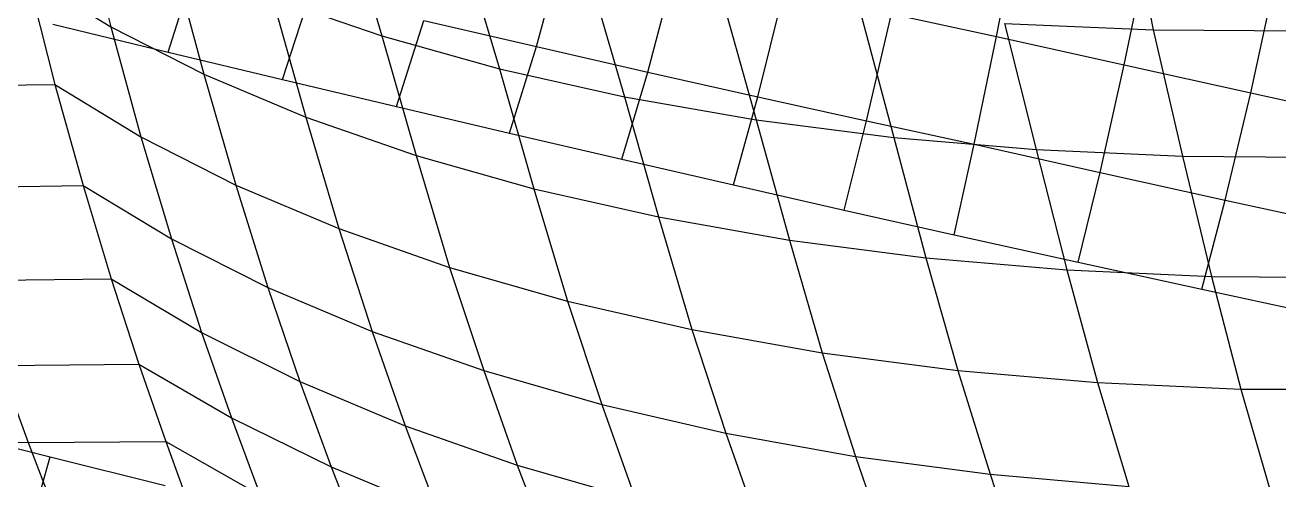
# Model space of a CAD drawing. Extents: x -429 to 429, y -1 to 209.
# Drawn here: x -303.47 to -287.5, y 34.91 to 40.71 of the extents above; entities that cross this region are included whole.
import ezdxf

# ---------------------------------------------------------------- set-up
doc = ezdxf.new("R2010")
doc.units = 0

msp = doc.modelspace()

# ---------------------------------------------------------------- linework, layer by layer
at = {"layer": 'default', "color": 5, "linetype": 'CONTINUOUS'}
for p, q in [((-289.446, 42.36, 63.362), (-289.101, 40.649, 64.081)), ((-302.756, 42.188, 75.248), (-302.377, 40.689, 75.89)), ((-299.398, 42.17, 69.977), (-298.925, 40.574, 70.758)), ((-297.903, 41.751, 68.651), (-297.427, 40.153, 69.46)), ((-301.598, 41.595, 73.661), (-301.192, 40.086, 74.339)), ((-296.303, 41.395, 67.451), (-295.834, 39.796, 68.278)), ((-303.443, 41.345, 77.514), (-302.377, 40.689, 75.89)), ((-303.443, 41.345, 77.514), (-303.09, 39.955, 78.125)), ((-303.443, 41.345, 77.514), (-303.09, 39.955, 78.125)), ((-300.318, 41.056, 72.161), (-298.925, 40.574, 70.758)), ((-300.318, 41.056, 72.161), (-299.893, 39.539, 72.871)), ((-294.609, 41.105, 66.387), (-294.157, 39.504, 67.217)), ((-292.835, 40.883, 65.466), (-292.406, 39.28, 66.285)), ((-290.994, 40.73, 64.695), (-289.101, 40.649, 64.081)), ((-290.994, 40.73, 64.695), (-290.593, 39.124, 65.489)), ((-302.377, 40.689, 75.89), (-301.192, 40.086, 74.339)), ((-302.377, 40.689, 75.89), (-301.995, 39.286, 76.534)), ((-298.925, 40.574, 70.758), (-297.427, 40.153, 69.46)), ((-298.925, 40.574, 70.758), (-298.49, 39.051, 71.494)), ((-289.101, 40.649, 64.081), (-287.169, 40.639, 63.629)), ((-289.101, 40.649, 64.081), (-288.73, 39.039, 64.833)), ((-301.192, 40.086, 74.339), (-299.893, 39.539, 72.871)), ((-301.192, 40.086, 74.339), (-300.787, 38.672, 75.014)), ((-297.427, 40.153, 69.46), (-295.834, 39.796, 68.278)), ((-297.427, 40.153, 69.46), (-296.99, 38.625, 70.216)), ((-304.915, 39.928, 78.651), (-303.09, 39.955, 78.125)), ((-303.09, 39.955, 78.125), (-301.995, 39.286, 76.534)), ((-303.09, 39.955, 78.125), (-302.731, 38.665, 78.736)), ((-303.09, 39.955, 78.125), (-302.731, 38.665, 78.736)), ((-295.834, 39.796, 68.278), (-294.157, 39.504, 67.217)), ((-295.834, 39.796, 68.278), (-295.401, 38.265, 69.044)), ((-299.893, 39.539, 72.871), (-298.49, 39.051, 71.494)), ((-299.893, 39.539, 72.871), (-299.474, 38.117, 73.573)), ((-294.157, 39.504, 67.217), (-292.406, 39.28, 66.285)), ((-294.157, 39.504, 67.217), (-293.734, 37.971, 67.986)), ((-301.995, 39.286, 76.534), (-300.787, 38.672, 75.014)), ((-301.995, 39.286, 76.534), (-301.606, 37.988, 77.18)), ((-292.406, 39.28, 66.285), (-290.593, 39.124, 65.489)), ((-292.406, 39.28, 66.285), (-291.998, 37.746, 67.048)), ((-290.593, 39.124, 65.489), (-288.73, 39.039, 64.833)), ((-290.593, 39.124, 65.489), (-290.203, 37.591, 66.236)), ((-298.49, 39.051, 71.494), (-296.99, 38.625, 70.216)), ((-298.49, 39.051, 71.494), (-298.063, 37.623, 72.217)), ((-288.73, 39.039, 64.833), (-286.829, 39.025, 64.321)), ((-288.73, 39.039, 64.833), (-288.36, 37.507, 65.553)), ((-304.537, 38.639, 79.299), (-302.731, 38.665, 78.736)), ((-302.731, 38.665, 78.736), (-301.606, 37.988, 77.18)), ((-302.731, 38.665, 78.736), (-302.373, 37.477, 79.339)), ((-302.731, 38.665, 78.736), (-302.373, 37.477, 79.339)), ((-300.787, 38.672, 75.014), (-299.474, 38.117, 73.573)), ((-300.787, 38.672, 75.014), (-300.377, 37.367, 75.691)), ((-296.99, 38.625, 70.216), (-295.401, 38.265, 69.044)), ((-296.99, 38.625, 70.216), (-296.561, 37.192, 70.955)), ((-295.401, 38.265, 69.044), (-293.734, 37.971, 67.986)), ((-295.401, 38.265, 69.044), (-294.976, 36.829, 69.793)), ((-299.474, 38.117, 73.573), (-298.063, 37.623, 72.217)), ((-299.474, 38.117, 73.573), (-299.049, 36.806, 74.276)), ((-301.606, 37.988, 77.18), (-300.377, 37.367, 75.691)), ((-301.606, 37.988, 77.18), (-301.221, 36.794, 77.815)), ((-293.734, 37.971, 67.986), (-291.998, 37.746, 67.048)), ((-293.734, 37.971, 67.986), (-293.317, 36.534, 68.738)), ((-291.998, 37.746, 67.048), (-290.203, 37.591, 66.236)), ((-291.998, 37.746, 67.048), (-291.592, 36.308, 67.795)), ((-298.063, 37.623, 72.217), (-296.561, 37.192, 70.955)), ((-298.063, 37.623, 72.217), (-297.629, 36.308, 72.942)), ((-290.203, 37.591, 66.236), (-288.36, 37.507, 65.553)), ((-290.203, 37.591, 66.236), (-289.812, 36.154, 66.97)), ((-304.161, 37.453, 79.935), (-302.373, 37.477, 79.339)), ((-302.373, 37.477, 79.339), (-301.221, 36.794, 77.815)), ((-302.373, 37.477, 79.339), (-302.021, 36.39, 79.926)), ((-302.373, 37.477, 79.339), (-302.021, 36.39, 79.926)), ((-300.377, 37.367, 75.691), (-299.049, 36.806, 74.276)), ((-300.377, 37.367, 75.691), (-299.971, 36.169, 76.354)), ((-288.36, 37.507, 65.553), (-286.48, 37.495, 65.005)), ((-288.36, 37.507, 65.553), (-287.986, 36.072, 66.266)), ((-296.561, 37.192, 70.955), (-294.976, 36.829, 69.793)), ((-296.561, 37.192, 70.955), (-296.125, 35.875, 71.696)), ((-301.221, 36.794, 77.815), (-299.971, 36.169, 76.354)), ((-301.221, 36.794, 77.815), (-300.842, 35.706, 78.434)), ((-299.049, 36.806, 74.276), (-297.629, 36.308, 72.942)), ((-299.049, 36.806, 74.276), (-298.63, 35.604, 74.964)), ((-294.976, 36.829, 69.793), (-293.317, 36.534, 68.738)), ((-294.976, 36.829, 69.793), (-294.543, 35.509, 70.544)), ((-293.317, 36.534, 68.738), (-291.592, 36.308, 67.795)), ((-293.317, 36.534, 68.738), (-292.892, 35.212, 69.492)), ((-303.791, 36.372, 80.555), (-302.021, 36.39, 79.926)), ((-303.791, 36.372, 80.555), (-303.432, 35.391, 81.15)), ((-302.021, 36.39, 79.926), (-300.842, 35.706, 78.434)), ((-302.021, 36.39, 79.926), (-301.679, 35.401, 80.491)), ((-302.021, 36.39, 79.926), (-301.679, 35.401, 80.491)), ((-297.629, 36.308, 72.942), (-296.125, 35.875, 71.696)), ((-297.629, 36.308, 72.942), (-297.203, 35.103, 73.65)), ((-291.592, 36.308, 67.795), (-289.812, 36.154, 66.97)), ((-291.592, 36.308, 67.795), (-291.18, 34.985, 68.544)), ((-299.971, 36.169, 76.354), (-298.63, 35.604, 74.964)), ((-299.971, 36.169, 76.354), (-299.572, 35.079, 77.001)), ((-289.812, 36.154, 66.97), (-287.986, 36.072, 66.266)), ((-289.812, 36.154, 66.97), (-289.414, 34.83, 67.706)), ((-287.986, 36.072, 66.266), (-286.123, 36.063, 65.688)), ((-287.986, 36.072, 66.266), (-287.605, 34.748, 66.981)), ((-296.125, 35.875, 71.696), (-294.543, 35.509, 70.544)), ((-296.125, 35.875, 71.696), (-295.697, 34.667, 72.419)), ((-300.842, 35.706, 78.434), (-299.572, 35.079, 77.001)), ((-300.842, 35.706, 78.434), (-300.475, 34.718, 79.028)), ((-304.623, 35.581, 101.609), (-303.151, 35.206, 100.583)), ((-298.63, 35.604, 74.964), (-297.203, 35.103, 73.65)), ((-298.63, 35.604, 74.964), (-298.217, 34.514, 75.635)), ((-294.543, 35.509, 70.544), (-292.892, 35.212, 69.492)), ((-294.543, 35.509, 70.544), (-294.118, 34.299, 71.276)), ((-305.155, 35.45, 81.903), (-303.432, 35.391, 81.15)), ((-303.432, 35.391, 81.15), (-301.679, 35.401, 80.491)), ((-303.432, 35.391, 81.15), (-303.089, 34.503, 81.714)), ((-301.679, 35.401, 80.491), (-300.475, 34.718, 79.028)), ((-301.679, 35.401, 80.491), (-301.352, 34.505, 81.028)), ((-301.679, 35.401, 80.491), (-301.352, 34.505, 81.028)), ((-303.39, 34.357, 100.323), (-303.151, 35.206, 100.583)), ((-303.151, 35.206, 100.583), (-301.687, 34.84, 99.543)), ((-292.892, 35.212, 69.492), (-291.18, 34.985, 68.544)), ((-292.892, 35.212, 69.492), (-292.474, 34, 70.226)), ((-299.572, 35.079, 77.001), (-298.217, 34.514, 75.635)), ((-299.572, 35.079, 77.001), (-299.186, 34.093, 77.622)), ((-297.203, 35.103, 73.65), (-295.697, 34.667, 72.419)), ((-297.203, 35.103, 73.65), (-296.783, 34.012, 74.341)), ((-291.18, 34.985, 68.544), (-289.414, 34.83, 67.706)), ((-291.18, 34.985, 68.544), (-290.773, 33.772, 69.274))]:
    msp.add_line(p, q, dxfattribs=at)
at = {"layer": 'default', "color": 3, "linetype": 'CONTINUOUS'}
for p, q in [((-291.096, 40.568, 95.349), (-290.806, 42.056, 95.656)), ((-291.096, 40.568, 95.349), (-290.806, 42.056, 95.656)), ((-296.958, 40.437, 99.504), (-296.591, 41.77, 99.91)), ((-289.47, 40.203, 94.524), (-289.163, 41.691, 94.866)), ((-301.649, 40.368, 102.245), (-301.3, 41.457, 102.643)), ((-295.54, 40.113, 98.417), (-295.186, 41.454, 98.809)), ((-287.859, 39.847, 93.668), (-287.538, 41.335, 94.038)), ((-300.19, 40.018, 101.215), (-299.838, 41.109, 101.617)), ((-294.139, 39.798, 97.31), (-293.801, 41.149, 97.681)), ((-303.118, 40.723, 103.261), (-301.649, 40.368, 102.245)), ((-298.74, 39.674, 100.171), (-298.39, 40.769, 100.571)), ((-298.39, 40.769, 100.571), (-296.958, 40.437, 99.504)), ((-292.753, 39.491, 96.183), (-292.437, 40.853, 96.528)), ((-292.437, 40.853, 96.528), (-291.096, 40.568, 95.349)), ((-291.384, 39.192, 95.036), (-291.096, 40.568, 95.349)), ((-291.384, 39.192, 95.036), (-291.096, 40.568, 95.349)), ((-291.096, 40.568, 95.349), (-289.47, 40.203, 94.524)), ((-297.3, 39.335, 99.115), (-296.958, 40.437, 99.504)), ((-296.958, 40.437, 99.504), (-295.54, 40.113, 98.417)), ((-301.649, 40.368, 102.245), (-300.19, 40.018, 101.215)), ((-295.869, 39.002, 98.045), (-295.54, 40.113, 98.417)), ((-295.54, 40.113, 98.417), (-294.139, 39.798, 97.31)), ((-289.778, 38.832, 94.171), (-289.47, 40.203, 94.524)), ((-289.47, 40.203, 94.524), (-287.859, 39.847, 93.668)), ((-300.19, 40.018, 101.215), (-298.74, 39.674, 100.171)), ((-294.448, 38.675, 96.962), (-294.139, 39.798, 97.31)), ((-294.139, 39.798, 97.31), (-292.753, 39.491, 96.183)), ((-288.185, 38.48, 93.282), (-287.859, 39.847, 93.668)), ((-287.859, 39.847, 93.668), (-286.265, 39.5, 92.782)), ((-298.74, 39.674, 100.171), (-297.3, 39.335, 99.115)), ((-293.037, 38.353, 95.866), (-292.753, 39.491, 96.183)), ((-292.753, 39.491, 96.183), (-291.384, 39.192, 95.036)), ((-297.3, 39.335, 99.115), (-295.869, 39.002, 98.045)), ((-291.636, 38.038, 94.757), (-291.384, 39.192, 95.036)), ((-291.636, 38.038, 94.757), (-291.384, 39.192, 95.036)), ((-291.384, 39.192, 95.036), (-289.778, 38.832, 94.171)), ((-295.869, 39.002, 98.045), (-294.448, 38.675, 96.962)), ((-290.056, 37.688, 93.847), (-289.778, 38.832, 94.171)), ((-289.778, 38.832, 94.171), (-288.185, 38.48, 93.282)), ((-294.448, 38.675, 96.962), (-293.037, 38.353, 95.866)), ((-293.037, 38.353, 95.866), (-291.636, 38.038, 94.757)), ((-288.484, 37.344, 92.921), (-288.185, 38.48, 93.282)), ((-288.185, 38.48, 93.282), (-286.605, 38.136, 92.371)), ((-291.636, 38.038, 94.757), (-290.056, 37.688, 93.847)), ((-290.056, 37.688, 93.847), (-288.484, 37.344, 92.921)), ((-288.484, 37.344, 92.921), (-286.92, 37.006, 91.981))]:
    msp.add_line(p, q, dxfattribs=at)

doc.saveas('drawing.dxf')
